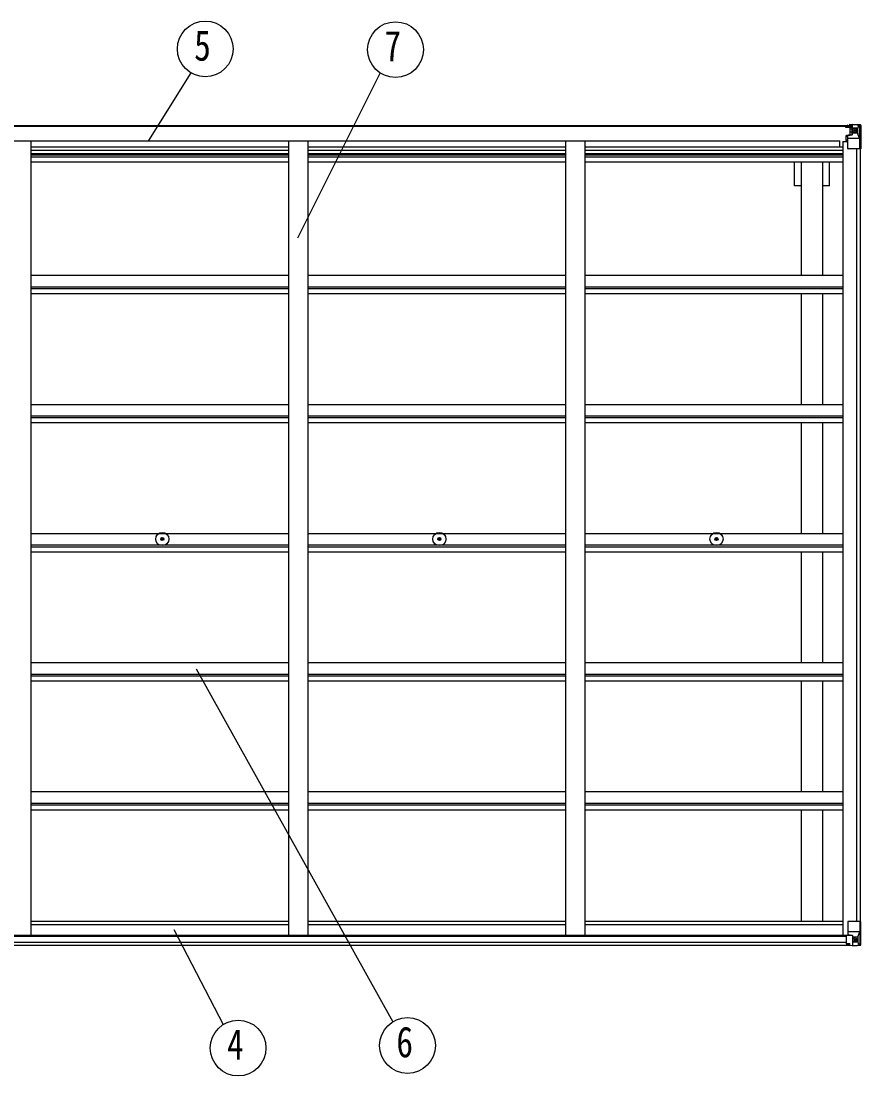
# Model space of a CAD drawing. Units: millimetres, scale not verified. Extents: x -12615 to 12615, y -8910 to 8910.
# Drawn here: x 213 to 2383, y 284 to 3009 of the extents above; entities that cross this region are included whole.
import ezdxf
from ezdxf.enums import TextEntityAlignment as Align

# ---------------------------------------------------------------- set-up
doc = ezdxf.new("R2010")
doc.units = ezdxf.units.MM
doc.header["$LTSCALE"] = 40
for name, color, linetype in [('0-4_YKK_13', 4, 'Continuous'), ('0-5_YKK_A1', 4, 'Continuous'), ('0-6_YKK_D', 6, 'Continuous')]:
    doc.layers.add(name, color=color, linetype=linetype)
doc.styles.add('ＭＳ ゴシック', font='')
doc.styles.get('ＭＳ ゴシック').set_extended_font_data('MS Gothic')

msp = doc.modelspace()

# ---------------------------------------------------------------- linework, layer by layer
at = {"layer": '0-4_YKK_13'}
for p, q in [((2342.89, 2737.01), (2342.89, 2737.93)), ((2343.89, 2737.01), (2342.89, 2737.01)), ((2342.89, 2737.01), (2342.89, 2735.44)), ((2342.89, 2735.33), (2342.89, 2735.44)), ((2343.89, 2737.93), (2343.89, 2737.01)), ((2348.89, 2737.01), (2343.89, 2737.01)), ((2349.09, 2740.51), (2347.4, 2740.08)), ((2348.89, 2735.4), (2348.89, 2737.01)), ((2348.89, 2735.4), (2358.89, 2735.31)), ((2349.09, 2740.51), (2349.39, 2740.51)), ((2349.39, 2740.51), (2349.39, 2740.08)), ((2350.89, 2737.27), (2358.89, 2737.27)), ((2350.89, 2737.24), (2358.89, 2737.24)), ((2354.39, 2742.7), (2360.89, 2742.31)), ((2354.39, 2741.82), (2354.39, 2742.7)), ((2360.89, 2741.42), (2354.39, 2741.82)), ((2354.39, 2741.31), (2354.39, 2741.82)), ((2354.39, 2741.31), (2354.39, 2740.89)), ((2354.39, 2740.89), (2359.39, 2740.81)), ((2354.39, 2740.89), (2354.39, 2740.08)), ((2355.39, 2715.2), (2355.39, 2735.17)), ((2359.28, 2734.94), (2355.39, 2734.94)), ((2355.39, 2731.31), (2359.39, 2731.31)), ((2358.89, 2737.27), (2358.89, 2735.31)), ((2358.89, 2736.24), (2359.39, 2736.24)), ((2358.9, 2735.31), (2358.89, 2735.31)), ((2358.9, 2735.15), (2358.9, 2735.31)), ((2359.39, 2736.6), (2360.89, 2736.6)), ((2359.39, 2733.06), (2360.89, 2733.06)), ((2360.89, 2716.21), (2360.89, 2742.31)), ((2360.89, 2742.19), (2372.89, 2741.41)), ((2361.89, 2733.06), (2360.89, 2733.06)), ((2372.89, 2733.06), (2360.89, 2733.06)), ((2367.41, 2725.87), (2367.41, 2724.91)), ((2375.23, 2733.01), (2372.89, 2733.07)), ((2372.98, 2741.4), (2380.91, 2740.93)), ((2375.23, 2719.54), (2375.23, 2733.01)), ((2376.08, 2736.52), (2378.81, 2740.18)), ((2380.05, 2739.96), (2380.05, 2739.89)), ((2380.05, 2679.31), (2380.05, 2739.89)), ((2381.95, 2741.02), (2381.95, 2741.02)), ((2381.95, 2740.97), (2381.95, 2741.01)), ((2382.89, 2740.02), (2382.89, 2739.98)), ((2344.39, 2714.18), (2345.39, 2714.19)), ((2344.39, 2697.96), (2344.39, 2714.18)), ((2345.39, 2712.45), (2344.39, 2712.46)), ((2344.39, 2702.31), (2348.89, 2702.31)), ((2349.44, 2714.22), (2345.39, 2714.19)), ((2348.89, 2680.31), (2348.89, 2713.41)), ((2372.89, 2705.98), (2348.89, 2705.98)), ((2360.07, 2715.95), (2349.72, 2714.3)), ((2349.72, 2713.66), (2360.07, 2715.32)), ((2349.72, 2714.3), (2349.72, 2713.66)), ((2355.39, 2723.1), (2359.39, 2723.1)), ((2359.39, 2719.51), (2360.89, 2719.51)), ((2360.07, 2715.32), (2360.07, 2715.95)), ((2372.89, 2719.51), (2360.89, 2719.51)), ((2372.89, 2719.51), (2375.23, 2719.54)), ((2372.89, 2719.51), (2372.89, 2719.51)), ((2379.5, 2706.19), (2372.89, 2705.98)), ((2379.5, 2706.19), (2375.36, 2718.27)), ((2380.05, 2679.31), (2349.89, 2679.31)), ((575.47, 1671.65), (576.58, 1671.67)), ((575.47, 1670.65), (576.58, 1670.63)), ((576.58, 1671.67), (577.1, 1671.77)), ((576.58, 1670.63), (577.1, 1670.53)), ((577.2, 1672.29), (577.1, 1671.77)), ((577.2, 1670.01), (577.1, 1670.53)), ((577.21, 1673.39), (577.2, 1672.29)), ((577.21, 1668.9), (577.2, 1670.01)), ((578.21, 1673.39), (578.23, 1672.29)), ((578.21, 1668.9), (578.23, 1670.01)), ((578.23, 1672.29), (578.33, 1671.77)), ((578.23, 1670.01), (578.33, 1670.53)), ((578.85, 1671.67), (578.33, 1671.77)), ((578.85, 1670.63), (578.33, 1670.53)), ((579.96, 1671.65), (578.85, 1671.67)), ((579.96, 1670.65), (578.85, 1670.63)), ((1291.47, 1671.65), (1292.58, 1671.67)), ((1291.47, 1670.65), (1292.58, 1670.63)), ((1292.58, 1671.67), (1293.1, 1671.77)), ((1292.58, 1670.63), (1293.1, 1670.53)), ((1293.2, 1672.29), (1293.1, 1671.77)), ((1293.2, 1670.01), (1293.1, 1670.53)), ((1293.21, 1673.39), (1293.2, 1672.29)), ((1293.21, 1668.9), (1293.2, 1670.01)), ((1294.21, 1673.39), (1294.23, 1672.29)), ((1294.21, 1668.9), (1294.23, 1670.01)), ((1294.23, 1672.29), (1294.33, 1671.77)), ((1294.23, 1670.01), (1294.33, 1670.53)), ((1294.85, 1671.67), (1294.33, 1671.77)), ((1294.85, 1670.63), (1294.33, 1670.53)), ((1295.96, 1671.65), (1294.85, 1671.67)), ((1295.96, 1670.65), (1294.85, 1670.63)), ((2007.47, 1671.65), (2008.58, 1671.67)), ((2007.47, 1670.65), (2008.58, 1670.63)), ((2008.58, 1671.67), (2009.1, 1671.77)), ((2008.58, 1670.63), (2009.1, 1670.53)), ((2009.2, 1672.29), (2009.1, 1671.77)), ((2009.2, 1670.01), (2009.1, 1670.53)), ((2009.21, 1673.39), (2009.2, 1672.29)), ((2009.21, 1668.9), (2009.2, 1670.01)), ((2010.21, 1673.39), (2010.23, 1672.29)), ((2010.21, 1668.9), (2010.23, 1670.01)), ((2010.23, 1672.29), (2010.33, 1671.77)), ((2010.23, 1670.01), (2010.33, 1670.53)), ((2010.85, 1671.67), (2010.33, 1671.77)), ((2010.85, 1670.63), (2010.33, 1670.53)), ((2011.96, 1671.65), (2010.85, 1671.67)), ((2011.96, 1670.65), (2010.85, 1670.63)), ((2348.89, 682.33), (2348.89, 649.23)), ((2382.89, 683.33), (2349.89, 683.33)), ((2380.05, 683.33), (2380.05, 622.75)), ((2382.89, 622.62), (2382.89, 683.33)), ((2372.89, 656.66), (2348.89, 656.66)), ((2379.5, 656.45), (2372.89, 656.66)), ((2379.5, 656.45), (2375.36, 644.36)), ((2344.39, 646.17), (2344.39, 626.02)), ((2354.39, 647.12), (2345.39, 647.08)), ((2349.72, 648.97), (2360.07, 647.32)), ((2349.72, 648.34), (2349.72, 648.97)), ((2357.37, 647.12), (2349.72, 648.34)), ((2360.89, 647.12), (2354.39, 647.12)), ((2360.07, 647.32), (2360.07, 647.12)), ((2360.89, 647.12), (2360.89, 620.33)), ((2360.89, 643.13), (2372.89, 643.13)), ((2372.89, 629.57), (2360.89, 629.57)), ((2368.37, 636.77), (2368.37, 637.73)), ((2372.89, 643.13), (2372.89, 643.13)), ((2372.89, 643.13), (2375.23, 643.1)), ((2375.23, 629.63), (2372.89, 629.57)), ((2375.23, 643.1), (2375.23, 629.63)), ((2345.39, 625.31), (2354.39, 625.25)), ((2354.39, 619.93), (2354.39, 625.88)), ((2360.89, 620.44), (2372.89, 621.23)), ((2372.98, 621.23), (2380.91, 621.71)), ((2376.08, 626.12), (2378.81, 622.45)), ((2380.05, 622.68), (2380.05, 622.75)), ((2381.95, 621.66), (2381.95, 621.62))]:
    msp.add_line(p, q, dxfattribs=at)
for points in [[(2348.89, 2735.4), (2348.89, 2735.39), (2342.89, 2735.44)], [(2343.89, 2735.28), (2358.89, 2735.15), (2358.9, 2735.15)], [(2358.89, 2736.24), (2350.89, 2736.24), (2350.89, 2737.93)], [(2354.39, 2741.31), (2359.39, 2741.31), (2359.39, 2715.84)], [(2381.95, 2741.02), (2372.89, 2741.57), (2360.89, 2742.31)], [(2366.45, 2727.79), (2365.49, 2727.79), (2365.49, 2726.83), (2366.45, 2726.83)], [(2368.37, 2728.75), (2368.37, 2729.71), (2367.41, 2729.71), (2367.41, 2728.75)], [(2367.41, 2724.91), (2368.37, 2724.91), (2368.37, 2725.87)], [(2369.33, 2726.83), (2370.29, 2726.83), (2370.29, 2727.79), (2369.33, 2727.79)], [(2382.89, 2739.98), (2382.89, 2679.31), (2380.05, 2679.31)], [(2345.39, 2714.19), (2345.39, 2712.45), (2348.89, 2712.43)], [(2366.45, 635.81), (2365.49, 635.81), (2365.49, 634.85), (2366.45, 634.85)], [(2368.37, 637.73), (2367.41, 637.73), (2367.41, 636.77)], [(2367.41, 633.89), (2367.41, 632.93), (2368.37, 632.93), (2368.37, 633.89)], [(2369.33, 634.85), (2370.29, 634.85), (2370.29, 635.81), (2369.33, 635.81)], [(2344.39, 626.02), (2344.4, 625.91), (2354.39, 625.88)], [(2381.95, 621.62), (2372.89, 621.06), (2354.39, 619.93)]]:
    msp.add_lwpolyline(points, dxfattribs=at)
for centre, radius in [((2367.89, 2727.31), 5.3), ((577.71, 1671.15), 17), ((577.71, 1671.15), 4), ((1293.71, 1671.15), 17), ((1293.71, 1671.15), 4), ((2009.71, 1671.15), 17), ((2009.71, 1671.15), 4), ((2367.89, 635.33), 5.3)]:
    msp.add_circle(centre, radius, dxfattribs=at)
for centre, radius, start, end in [((2343.76, 2742.97), 7.69, 263.56574, 271.03001), ((2358.89, 2737.77), 0.5, 270.00309, 0.00198), ((2358.89, 2737.74), 0.5, 269.99891, 359.99891), ((2358.89, 2734.81), 0.5, 359.95536, 89.47105), ((2358.88, 2734.64), 0.513, 358.95293, 88.11972), ((2366.45, 2728.75), 0.96, 270, 0), ((2366.45, 2725.87), 0.96, 0, 90), ((2369.33, 2728.75), 0.96, 180, 270), ((2369.33, 2725.87), 0.96, 90, 180), ((2378.77, 2740.02), 1.28, 357.54105, 48.82169), ((2380.74, 2753.63), 12.7, 264.89689, 270.75534), ((2381.89, 2740.02), 0.999, 0.04917, 86.5576), ((2381.89, 2740.02), 1, 359.99921, 86.49983), ((2381.89, 2739.98), 0.999, 0.04917, 86.5576), ((2349.83, 2713.37), 0.937, 96.73234, 177.67791), ((2349.83, 2712.73), 0.937, 96.73234, 177.67791), ((2359.96, 2716.88), 0.937, 276.73234, 357.67791), ((2359.96, 2716.25), 0.937, 276.73234, 357.67791), ((2349.89, 2680.31), 1, 180, 270), ((577.71, 1671.15), 2.3, 167.44414, 192.55586), ((577.71, 1671.15), 2.3, 77.44414, 102.55586), ((577.71, 1671.15), 2.3, 257.44414, 282.55586), ((577.71, 1671.15), 2.3, 347.44414, 12.55586), ((1293.71, 1671.15), 2.3, 167.44414, 192.55586), ((1293.71, 1671.15), 2.3, 77.44414, 102.55586), ((1293.71, 1671.15), 2.3, 257.44414, 282.55586), ((1293.71, 1671.15), 2.3, 347.44414, 12.55586), ((2009.71, 1671.15), 2.3, 167.44414, 192.55586), ((2009.71, 1671.15), 2.3, 77.44414, 102.55586), ((2009.71, 1671.15), 2.3, 257.44414, 282.55586), ((2009.71, 1671.15), 2.3, 347.44414, 12.55586), ((2349.89, 682.33), 1, 90, 180), ((2349.83, 649.9), 0.937, 182.32209, 263.26766), ((2349.83, 649.27), 0.937, 182.32209, 263.26766), ((2359.96, 646.39), 0.937, 50.93398, 83.26766), ((2366.45, 636.77), 0.96, 270, 0), ((2366.45, 633.89), 0.96, 0, 90), ((2369.33, 636.77), 0.96, 180, 270), ((2369.33, 633.89), 0.96, 90, 180), ((2378.77, 622.62), 1.28, 311.17831, 2.45895), ((2380.74, 609.01), 12.7, 89.24466, 95.10311), ((2381.89, 622.66), 0.999, 273.4424, 359.95083), ((2381.89, 622.62), 0.999, 273.4424, 359.95083), ((2381.89, 622.62), 1, 273.50017, 0.00079)]:
    msp.add_arc(centre, radius, start, end, dxfattribs=at)
for centre, major_axis, ratio, start_param, end_param in [((2454.64, 2733.06), (-81.75, 0), 0.061163, 6.2824128, 6.2831853), ((2378.1, 2732.93), (-0.03, 5), 0.573921, 0.7672717, 1.551125), ((2379.76, 2738), (0.02, 3), 0.466854, 0.125683, 0.7596956), ((2379.95, 2741.1), (-2, 0.12), 0.060933, 2.0712557, 3.1453404), ((2180.95, 2753.33), (-201, 12.36), 0.060933, 3.1453404, 3.145839), ((2376.63, 2719.56), (0, 3), 0.468246, 1.5772882, 2.0127935), ((2378.78, 2708.54), (-0.85, 2.32), 0.403757, 3.0087805, 3.9744392), ((2378.78, 654.1), (-0.85, -2.32), 0.403757, 2.3087461, 3.2744049), ((2345.39, 646.18), (-1, -0.021), 0.906239, 4.6936843, 6.2644806), ((2454.64, 629.57), (-81.75, 0), 0.061163, 0, 0.0007725), ((2376.63, 643.08), (0, -3), 0.468246, 4.2703918, 4.7058971), ((2378.1, 629.71), (-0.03, -5), 0.573921, 4.7320603, 5.5159136), ((2345.39, 626.01), (-1, 0.012), 0.707053, 0.1587743, 1.5795216), ((2379.76, 624.64), (0.02, -3), 0.466854, 5.5234897, 6.1575023), ((2379.95, 621.54), (-2, -0.12), 0.060933, 3.1378449, 4.2119296), ((2180.95, 609.31), (-201, -12.36), 0.060933, 3.1373463, 3.1378449)]:
    msp.add_ellipse(centre, major_axis=major_axis, ratio=ratio, start_param=start_param, end_param=end_param, dxfattribs=at)
at = {"layer": '0-5_YKK_A1'}
for p, q in [((-496.61, 2740.08), (2359.39, 2740.08)), ((-496.61, 2737.93), (2359.39, 2737.93)), ((-470.61, 2699.79), (2328.39, 2699.79)), ((237.89, 2699.78), (237.89, 647.31)), ((903.89, 2699.78), (903.89, 647.31)), ((953.89, 2699.78), (953.89, 647.31)), ((1619.89, 2699.78), (1619.89, 647.31)), ((1669.89, 2699.78), (1669.89, 647.31)), ((2328.39, 2684.28), (2328.39, 2699.79)), ((237.89, 2684.28), (903.89, 2684.28)), ((237.89, 2675.88), (903.89, 2675.88)), ((953.89, 2684.28), (1619.89, 2684.28)), ((953.89, 2675.88), (1619.89, 2675.88)), ((1669.89, 2684.28), (2335.89, 2684.28)), ((1669.89, 2675.88), (2335.89, 2675.88)), ((2335.89, 2697.96), (2335.89, 647.31)), ((2335.89, 2697.96), (2348.89, 2697.96)), ((2371.19, 2679.31), (2371.19, 683.33)), ((2380.89, 2679.31), (2380.89, 683.33)), ((237.89, 2667.68), (903.89, 2667.68)), ((237.89, 2663.76), (903.89, 2663.76)), ((237.89, 2658.67), (903.89, 2658.67)), ((237.89, 2645.67), (903.89, 2645.67)), ((953.89, 2667.68), (1619.89, 2667.68)), ((953.89, 2663.76), (1619.89, 2663.76)), ((953.89, 2658.67), (1619.89, 2658.67)), ((953.89, 2645.67), (1619.89, 2645.67)), ((1669.89, 2667.68), (2335.89, 2667.68)), ((1669.89, 2663.76), (2335.89, 2663.76)), ((1669.89, 2658.67), (2335.89, 2658.67)), ((1669.89, 2645.67), (2335.89, 2645.67)), ((2211.69, 2584.08), (2211.69, 2645.67)), ((2229.39, 2352.66), (2229.39, 2645.67)), ((2284.39, 2352.66), (2284.39, 2645.67)), ((2302.09, 2584.08), (2302.09, 2645.67)), ((2229.39, 2584.08), (2211.69, 2584.08)), ((2302.09, 2584.08), (2284.39, 2584.08)), ((237.92, 2352.66), (903.89, 2352.66)), ((953.92, 2352.66), (1619.89, 2352.66)), ((1669.92, 2352.66), (2335.89, 2352.66)), ((237.92, 2322.93), (903.89, 2322.93)), ((237.92, 2318.38), (903.89, 2318.38)), ((953.92, 2322.93), (1619.89, 2322.93)), ((953.92, 2318.38), (1619.89, 2318.38)), ((1669.92, 2322.93), (2335.89, 2322.93)), ((1669.92, 2318.38), (2335.89, 2318.38)), ((237.92, 2305.37), (903.89, 2305.37)), ((953.92, 2305.37), (1619.89, 2305.37)), ((1669.92, 2305.37), (2335.89, 2305.37)), ((2229.39, 2019.17), (2229.39, 2305.37)), ((2284.39, 2019.17), (2284.39, 2305.37)), ((237.92, 2019.17), (903.89, 2019.17)), ((953.92, 2019.17), (1619.89, 2019.17)), ((1669.92, 2019.17), (2335.89, 2019.17)), ((237.92, 1989.43), (903.89, 1989.43)), ((237.92, 1984.88), (903.89, 1984.88)), ((237.92, 1971.87), (903.89, 1971.87)), ((953.92, 1989.43), (1619.89, 1989.43)), ((953.92, 1984.88), (1619.89, 1984.88)), ((953.92, 1971.87), (1619.89, 1971.87)), ((1669.92, 1989.43), (2335.89, 1989.43)), ((1669.92, 1984.88), (2335.89, 1984.88)), ((1669.92, 1971.87), (2335.89, 1971.87)), ((2229.39, 1685.67), (2229.39, 1971.87)), ((2284.39, 1685.67), (2284.39, 1971.87)), ((237.92, 1685.67), (903.89, 1685.67)), ((953.92, 1685.67), (1619.89, 1685.67)), ((1669.92, 1685.67), (2335.89, 1685.67)), ((237.92, 1655.93), (903.89, 1655.93)), ((237.92, 1651.39), (903.89, 1651.39)), ((237.92, 1638.37), (903.89, 1638.37)), ((953.92, 1655.93), (1619.89, 1655.93)), ((953.92, 1651.39), (1619.89, 1651.39)), ((953.92, 1638.37), (1619.89, 1638.37)), ((1669.92, 1655.93), (2335.89, 1655.93)), ((1669.92, 1651.39), (2335.89, 1651.39)), ((1669.92, 1638.37), (2335.89, 1638.37)), ((2229.39, 1352.18), (2229.39, 1638.37)), ((2284.39, 1352.18), (2284.39, 1638.37)), ((237.92, 1352.18), (903.89, 1352.18)), ((953.92, 1352.18), (1619.89, 1352.18)), ((1669.92, 1352.18), (2335.89, 1352.18)), ((237.92, 1322.44), (903.89, 1322.44)), ((237.92, 1317.89), (903.89, 1317.89)), ((953.92, 1322.44), (1619.89, 1322.44)), ((953.92, 1317.89), (1619.89, 1317.89)), ((1669.92, 1322.44), (2335.89, 1322.44)), ((1669.92, 1317.89), (2335.89, 1317.89)), ((237.92, 1304.88), (903.89, 1304.88)), ((953.92, 1304.88), (1619.89, 1304.88)), ((1669.92, 1304.88), (2335.89, 1304.88)), ((2229.39, 1018.68), (2229.39, 1304.88)), ((2284.39, 1018.68), (2284.39, 1304.88)), ((237.92, 1018.68), (903.89, 1018.68)), ((953.92, 1018.68), (1619.89, 1018.68)), ((1669.92, 1018.68), (2335.89, 1018.68)), ((237.92, 988.95), (903.89, 988.95)), ((237.92, 984.4), (903.89, 984.4)), ((953.92, 988.95), (1619.89, 988.95)), ((953.92, 984.4), (1619.89, 984.4)), ((1669.92, 988.95), (2335.89, 988.95)), ((1669.92, 984.4), (2335.89, 984.4)), ((237.92, 971.39), (903.89, 971.39)), ((953.92, 971.39), (1619.89, 971.39)), ((1669.92, 971.39), (2335.89, 971.39)), ((2229.39, 683.48), (2229.39, 971.39)), ((2284.39, 683.48), (2284.39, 971.39)), ((237.89, 683.48), (903.89, 683.48)), ((953.89, 683.48), (1619.89, 683.48)), ((1669.89, 683.48), (2335.89, 683.48)), ((237.89, 675.13), (903.89, 675.13)), ((953.89, 675.13), (1619.89, 675.13)), ((1669.89, 675.13), (2335.89, 675.13)), ((-486.61, 647.31), (2356.16, 647.31)), ((-486.61, 645.05), (2344.39, 645.05)), ((-486.61, 629.43), (2344.39, 629.43)), ((-496.61, 621.53), (2354.39, 621.53))]:
    msp.add_line(p, q, dxfattribs=at)
at = {"layer": '0-6_YKK_D'}
for p, q in [((543.1, 2701.33), (652.31, 2875.38)), ((928.06, 2449.65), (1141.01, 2875.31)), ((665.17, 1335.43), (1173.77, 423.96)), ((607.45, 661.88), (734.62, 416.49))]:
    msp.add_line(p, q, dxfattribs=at)
for centre in [(688.84, 2937.43), (1180.29, 2935.65), (773.69, 356.01), (1211.32, 362.53)]:
    msp.add_circle(centre, 72, dxfattribs=at)

# ---------------------------------------------------------------- texts
at = {"layer": '0-6_YKK_D', "style": 'ＭＳ ゴシック', "width": 0.8}
for s, p in [('5', (660.04, 2883.43)), ('7', (1151.49, 2881.65)), ('6', (1182.52, 308.53)), ('4', (744.89, 302.01))]:
    msp.add_text(s, height=79.18, dxfattribs=at).set_placement(p, align=Align.BOTTOM_LEFT)

doc.saveas('drawing.dxf')
